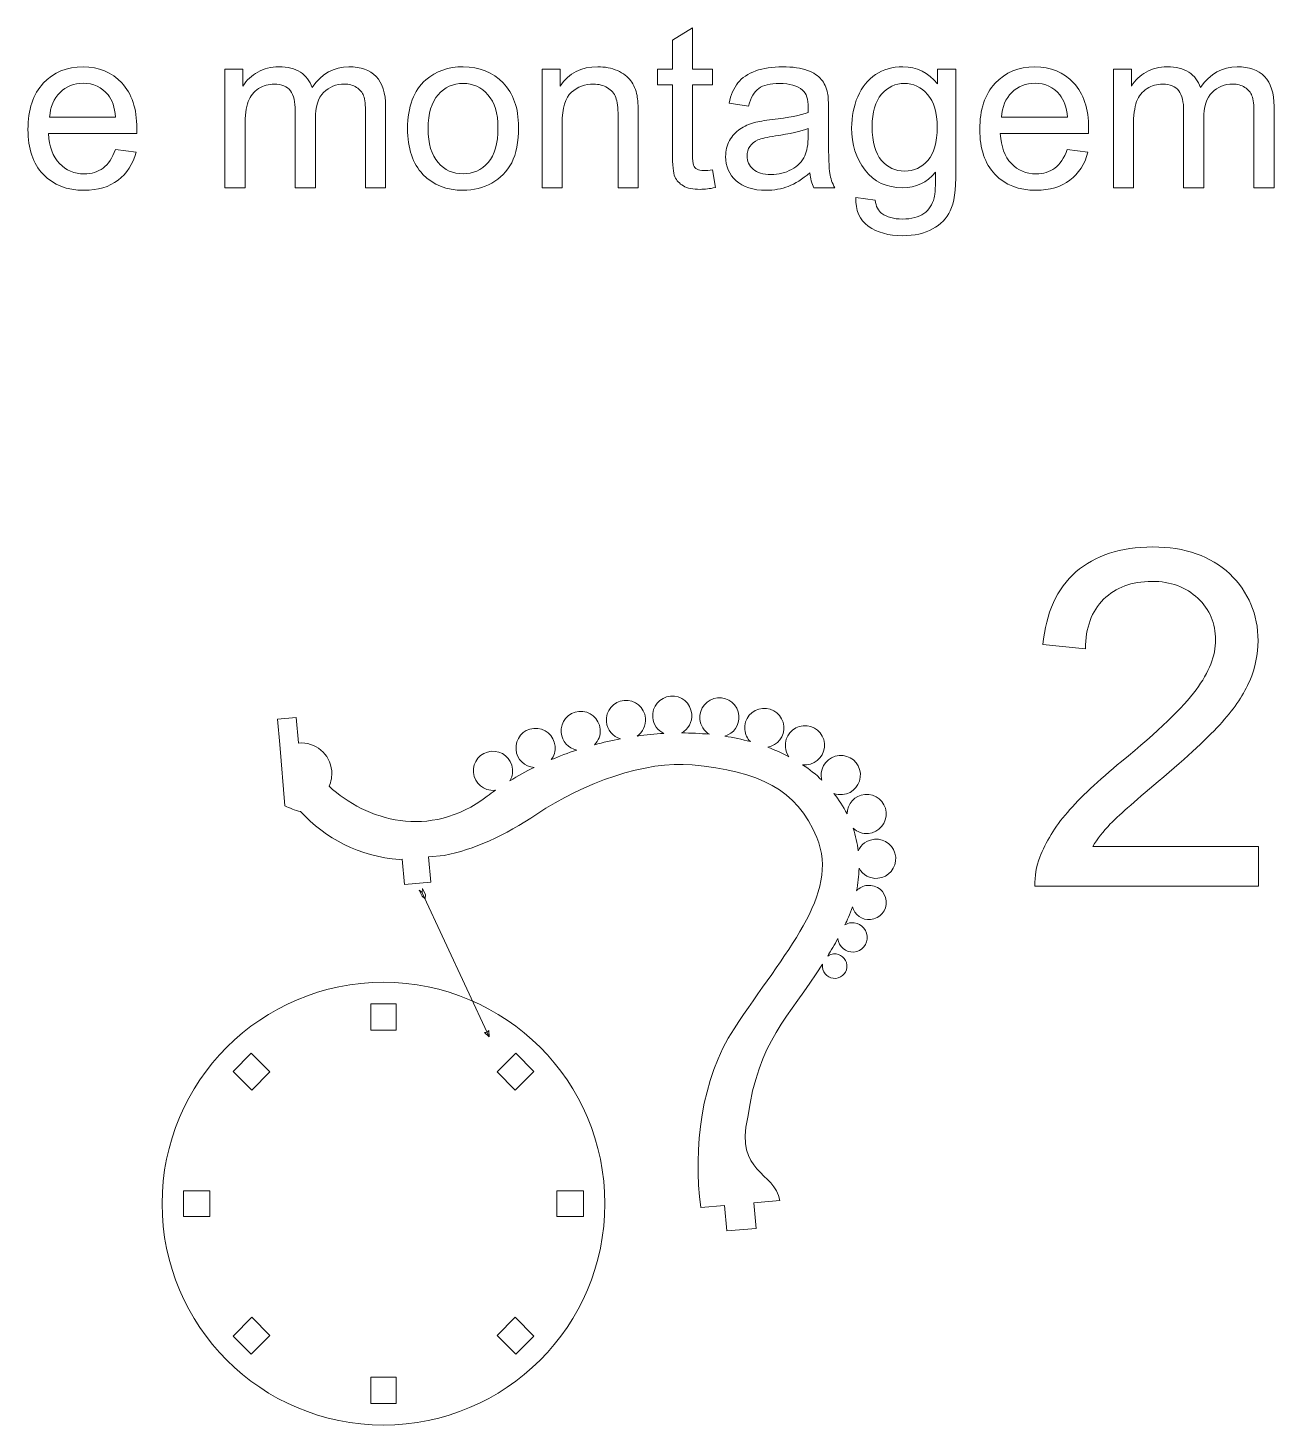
# Model space of a CAD drawing. Header units: centimetres. Extents: x -37.8 to 25.4, y -19.3 to 28.3.
# Drawn here: x 7.26 to 21.89, y 9.78 to 26.19 of the extents above; entities that cross this region are included whole.
import ezdxf

# ---------------------------------------------------------------- set-up
doc = ezdxf.new("R2010")
doc.units = ezdxf.units.CM
doc.header["$MEASUREMENT"] = 0
doc.layers.add('Camada 1', color=7, linetype='Continuous')

msp = doc.modelspace()

# ---------------------------------------------------------------- linework, layer by layer
at = {"layer": 'Camada 1', "color": 250, "lineweight": 9}
for points, knots in [([(15.29824, 24.524), (15.29824, 24.524), (15.33041, 24.31579), (15.33041, 24.31579), (15.33041, 24.31579), (15.26428, 24.30194), (15.20486, 24.29479), (15.15303, 24.29479), (15.15303, 24.29479), (15.06769, 24.29479), (15.00157, 24.3082), (14.95421, 24.33545), (14.95421, 24.33545), (14.9073, 24.36271), (14.87424, 24.398), (14.85502, 24.44224), (14.85502, 24.44224), (14.83581, 24.48647), (14.82643, 24.5794), (14.82643, 24.72103), (14.82643, 24.72103), (14.82643, 24.72103), (14.82643, 25.52257), (14.82643, 25.52257), (14.82643, 25.52257), (14.82643, 25.52257), (14.65218, 25.52257), (14.65218, 25.52257), (14.65218, 25.52257), (14.65218, 25.52257), (14.65218, 25.70486), (14.65218, 25.70486), (14.65218, 25.70486), (14.65218, 25.70486), (14.82643, 25.70486), (14.82643, 25.70486), (14.82643, 25.70486), (14.82643, 25.70486), (14.82643, 26.04889), (14.82643, 26.04889), (14.82643, 26.04889), (14.82643, 26.04889), (15.06233, 26.19052), (15.06233, 26.19052), (15.06233, 26.19052), (15.06233, 26.19052), (15.06233, 25.70486), (15.06233, 25.70486), (15.06233, 25.70486), (15.06233, 25.70486), (15.29824, 25.70486), (15.29824, 25.70486), (15.29824, 25.70486), (15.29824, 25.70486), (15.29824, 25.52257), (15.29824, 25.52257), (15.29824, 25.52257), (15.29824, 25.52257), (15.06233, 25.52257), (15.06233, 25.52257), (15.06233, 25.52257), (15.06233, 25.52257), (15.06233, 24.70763), (15.06233, 24.70763), (15.06233, 24.70763), (15.06233, 24.64016), (15.06635, 24.59682), (15.07484, 24.57761), (15.07484, 24.57761), (15.08289, 24.5584), (15.09629, 24.54321), (15.11505, 24.53159), (15.11505, 24.53159), (15.13382, 24.52042), (15.16063, 24.51461), (15.19548, 24.51461), (15.19548, 24.51461), (15.22139, 24.51461), (15.25579, 24.51774), (15.29824, 24.524)], [0, 0, 0, 0, 0.04761905, 0.04761905, 0.04761905, 0.04761905, 0.0952381, 0.0952381, 0.0952381, 0.0952381, 0.14285714, 0.14285714, 0.14285714, 0.14285714, 0.19047619, 0.19047619, 0.19047619, 0.19047619, 0.23809524, 0.23809524, 0.23809524, 0.23809524, 0.28571429, 0.28571429, 0.28571429, 0.28571429, 0.33333333, 0.33333333, 0.33333333, 0.33333333, 0.38095238, 0.38095238, 0.38095238, 0.38095238, 0.42857143, 0.42857143, 0.42857143, 0.42857143, 0.47619048, 0.47619048, 0.47619048, 0.47619048, 0.52380952, 0.52380952, 0.52380952, 0.52380952, 0.57142857, 0.57142857, 0.57142857, 0.57142857, 0.61904762, 0.61904762, 0.61904762, 0.61904762, 0.66666667, 0.66666667, 0.66666667, 0.66666667, 0.71428571, 0.71428571, 0.71428571, 0.71428571, 0.76190476, 0.76190476, 0.76190476, 0.76190476, 0.80952381, 0.80952381, 0.80952381, 0.80952381, 0.85714286, 0.85714286, 0.85714286, 0.85714286, 0.9047619, 0.9047619, 0.9047619, 0.9047619, 1, 1, 1, 1]), ([(8.28456, 24.76392), (8.28456, 24.76392), (8.5285, 24.73175), (8.5285, 24.73175), (8.5285, 24.73175), (8.49053, 24.59012), (8.41949, 24.47977), (8.31583, 24.40158), (8.31583, 24.40158), (8.21218, 24.32339), (8.07993, 24.28407), (7.91864, 24.28407), (7.91864, 24.28407), (7.7158, 24.28407), (7.55495, 24.34662), (7.43611, 24.47172), (7.43611, 24.47172), (7.31726, 24.59638), (7.25784, 24.77196), (7.25784, 24.99759), (7.25784, 24.99759), (7.25784, 25.23082), (7.31771, 25.41221), (7.43789, 25.54089), (7.43789, 25.54089), (7.55808, 25.67001), (7.71401, 25.73435), (7.90568, 25.73435), (7.90568, 25.73435), (8.0911, 25.73435), (8.24256, 25.67135), (8.36006, 25.54491), (8.36006, 25.54491), (8.47757, 25.41847), (8.53655, 25.24065), (8.53655, 25.01144), (8.53655, 25.01144), (8.53655, 24.99759), (8.5361, 24.97659), (8.5352, 24.94889), (8.5352, 24.94889), (8.5352, 24.94889), (7.4991, 24.94889), (7.4991, 24.94889), (7.4991, 24.94889), (7.50804, 24.79654), (7.55093, 24.67948), (7.62867, 24.59861), (7.62867, 24.59861), (7.70597, 24.51774), (7.80292, 24.47708), (7.91864, 24.47708), (7.91864, 24.47708), (8.00487, 24.47708), (8.07859, 24.49987), (8.13935, 24.54544), (8.13935, 24.54544), (8.20056, 24.59102), (8.24881, 24.66384), (8.28456, 24.76392)], [0, 0, 0, 0, 0.0625, 0.0625, 0.0625, 0.0625, 0.125, 0.125, 0.125, 0.125, 0.1875, 0.1875, 0.1875, 0.1875, 0.25, 0.25, 0.25, 0.25, 0.3125, 0.3125, 0.3125, 0.3125, 0.375, 0.375, 0.375, 0.375, 0.4375, 0.4375, 0.4375, 0.4375, 0.5, 0.5, 0.5, 0.5, 0.5625, 0.5625, 0.5625, 0.5625, 0.625, 0.625, 0.625, 0.625, 0.6875, 0.6875, 0.6875, 0.6875, 0.75, 0.75, 0.75, 0.75, 0.8125, 0.8125, 0.8125, 0.8125, 0.875, 0.875, 0.875, 0.875, 1, 1, 1, 1]), ([(9.57131, 24.31356), (9.57131, 24.31356), (9.57131, 25.70486), (9.57131, 25.70486), (9.57131, 25.70486), (9.57131, 25.70486), (9.78309, 25.70486), (9.78309, 25.70486), (9.78309, 25.70486), (9.78309, 25.70486), (9.78309, 25.50827), (9.78309, 25.50827), (9.78309, 25.50827), (9.82642, 25.57618), (9.88451, 25.63114), (9.95689, 25.67224), (9.95689, 25.67224), (10.02927, 25.71379), (10.11148, 25.73435), (10.20396, 25.73435), (10.20396, 25.73435), (10.30672, 25.73435), (10.39116, 25.7129), (10.45684, 25.67046), (10.45684, 25.67046), (10.52252, 25.62756), (10.56899, 25.56814), (10.59579, 25.49129), (10.59579, 25.49129), (10.7066, 25.65348), (10.85002, 25.73435), (11.02694, 25.73435), (11.02694, 25.73435), (11.16545, 25.73435), (11.27223, 25.69637), (11.3464, 25.61997), (11.3464, 25.61997), (11.42101, 25.54357), (11.45854, 25.42606), (11.45854, 25.26745), (11.45854, 25.26745), (11.45854, 25.26745), (11.45854, 24.31356), (11.45854, 24.31356), (11.45854, 24.31356), (11.45854, 24.31356), (11.22264, 24.31356), (11.22264, 24.31356), (11.22264, 24.31356), (11.22264, 24.31356), (11.22264, 25.18927), (11.22264, 25.18927), (11.22264, 25.18927), (11.22264, 25.28309), (11.2146, 25.351), (11.1994, 25.39255), (11.1994, 25.39255), (11.18421, 25.43411), (11.15651, 25.46717), (11.11586, 25.49263), (11.11586, 25.49263), (11.07564, 25.5181), (11.02828, 25.53061), (10.97422, 25.53061), (10.97422, 25.53061), (10.87593, 25.53061), (10.79461, 25.498), (10.72983, 25.43321), (10.72983, 25.43321), (10.66505, 25.36798), (10.63288, 25.26388), (10.63288, 25.12091), (10.63288, 25.12091), (10.63288, 25.12091), (10.63288, 24.31356), (10.63288, 24.31356), (10.63288, 24.31356), (10.63288, 24.31356), (10.39697, 24.31356), (10.39697, 24.31356), (10.39697, 24.31356), (10.39697, 24.31356), (10.39697, 25.21652), (10.39697, 25.21652), (10.39697, 25.21652), (10.39697, 25.32107), (10.37776, 25.3997), (10.33934, 25.45198), (10.33934, 25.45198), (10.30091, 25.50425), (10.23792, 25.53061), (10.15079, 25.53061), (10.15079, 25.53061), (10.08467, 25.53061), (10.02346, 25.51319), (9.96716, 25.47834), (9.96716, 25.47834), (9.91087, 25.44349), (9.87021, 25.39255), (9.84474, 25.32509), (9.84474, 25.32509), (9.81972, 25.25807), (9.80721, 25.16112), (9.80721, 25.03468), (9.80721, 25.03468), (9.80721, 25.03468), (9.80721, 24.31356), (9.80721, 24.31356), (9.80721, 24.31356), (9.80721, 24.31356), (9.57131, 24.31356), (9.57131, 24.31356)], [0, 0, 0, 0, 0.03448276, 0.03448276, 0.03448276, 0.03448276, 0.06896552, 0.06896552, 0.06896552, 0.06896552, 0.10344828, 0.10344828, 0.10344828, 0.10344828, 0.13793103, 0.13793103, 0.13793103, 0.13793103, 0.17241379, 0.17241379, 0.17241379, 0.17241379, 0.20689655, 0.20689655, 0.20689655, 0.20689655, 0.24137931, 0.24137931, 0.24137931, 0.24137931, 0.27586207, 0.27586207, 0.27586207, 0.27586207, 0.31034483, 0.31034483, 0.31034483, 0.31034483, 0.34482759, 0.34482759, 0.34482759, 0.34482759, 0.37931034, 0.37931034, 0.37931034, 0.37931034, 0.4137931, 0.4137931, 0.4137931, 0.4137931, 0.44827586, 0.44827586, 0.44827586, 0.44827586, 0.48275862, 0.48275862, 0.48275862, 0.48275862, 0.51724138, 0.51724138, 0.51724138, 0.51724138, 0.55172414, 0.55172414, 0.55172414, 0.55172414, 0.5862069, 0.5862069, 0.5862069, 0.5862069, 0.62068966, 0.62068966, 0.62068966, 0.62068966, 0.65517241, 0.65517241, 0.65517241, 0.65517241, 0.68965517, 0.68965517, 0.68965517, 0.68965517, 0.72413793, 0.72413793, 0.72413793, 0.72413793, 0.75862069, 0.75862069, 0.75862069, 0.75862069, 0.79310345, 0.79310345, 0.79310345, 0.79310345, 0.82758621, 0.82758621, 0.82758621, 0.82758621, 0.86206897, 0.86206897, 0.86206897, 0.86206897, 0.89655172, 0.89655172, 0.89655172, 0.89655172, 0.93103448, 0.93103448, 0.93103448, 0.93103448, 1, 1, 1, 1]), ([(11.71589, 25.00921), (11.71589, 25.26611), (11.78738, 25.45644), (11.9308, 25.5802), (11.9308, 25.5802), (12.05009, 25.68297), (12.19619, 25.73435), (12.36821, 25.73435), (12.36821, 25.73435), (12.55898, 25.73435), (12.71536, 25.6718), (12.83689, 25.5467), (12.83689, 25.5467), (12.95797, 25.42204), (13.01873, 25.24913), (13.01873, 25.02887), (13.01873, 25.02887), (13.01873, 24.85015), (12.99192, 24.70986), (12.93831, 24.60755), (12.93831, 24.60755), (12.88469, 24.50523), (12.8065, 24.4257), (12.70374, 24.36896), (12.70374, 24.36896), (12.60143, 24.31222), (12.48928, 24.28407), (12.36821, 24.28407), (12.36821, 24.28407), (12.17341, 24.28407), (12.01614, 24.34618), (11.89595, 24.47083), (11.89595, 24.47083), (11.77576, 24.59548), (11.71589, 24.77509), (11.71589, 25.00921)], [0, 0, 0, 0, 0.1, 0.1, 0.1, 0.1, 0.2, 0.2, 0.2, 0.2, 0.3, 0.3, 0.3, 0.3, 0.4, 0.4, 0.4, 0.4, 0.5, 0.5, 0.5, 0.5, 0.6, 0.6, 0.6, 0.6, 0.7, 0.7, 0.7, 0.7, 0.8, 0.8, 0.8, 0.8, 1, 1, 1, 1]), ([(13.29529, 24.31356), (13.29529, 24.31356), (13.29529, 25.70486), (13.29529, 25.70486), (13.29529, 25.70486), (13.29529, 25.70486), (13.50707, 25.70486), (13.50707, 25.70486), (13.50707, 25.70486), (13.50707, 25.70486), (13.50707, 25.50738), (13.50707, 25.50738), (13.50707, 25.50738), (13.60893, 25.65884), (13.75637, 25.73435), (13.94894, 25.73435), (13.94894, 25.73435), (14.03294, 25.73435), (14.10978, 25.71916), (14.17993, 25.68922), (14.17993, 25.68922), (14.25007, 25.65929), (14.3028, 25.61952), (14.33765, 25.57082), (14.33765, 25.57082), (14.37249, 25.52212), (14.39707, 25.46404), (14.41092, 25.39702), (14.41092, 25.39702), (14.41941, 25.35324), (14.42388, 25.27684), (14.42388, 25.16782), (14.42388, 25.16782), (14.42388, 25.16782), (14.42388, 24.31356), (14.42388, 24.31356), (14.42388, 24.31356), (14.42388, 24.31356), (14.18797, 24.31356), (14.18797, 24.31356), (14.18797, 24.31356), (14.18797, 24.31356), (14.18797, 25.15888), (14.18797, 25.15888), (14.18797, 25.15888), (14.18797, 25.25494), (14.17904, 25.32688), (14.16072, 25.37424), (14.16072, 25.37424), (14.1424, 25.4216), (14.10978, 25.45957), (14.06332, 25.48817), (14.06332, 25.48817), (14.01685, 25.51631), (13.9619, 25.53061), (13.89935, 25.53061), (13.89935, 25.53061), (13.79927, 25.53061), (13.71304, 25.49889), (13.64021, 25.435), (13.64021, 25.435), (13.56738, 25.37155), (13.53119, 25.25048), (13.53119, 25.07265), (13.53119, 25.07265), (13.53119, 25.07265), (13.53119, 24.31356), (13.53119, 24.31356), (13.53119, 24.31356), (13.53119, 24.31356), (13.29529, 24.31356), (13.29529, 24.31356)], [0, 0, 0, 0, 0.05263158, 0.05263158, 0.05263158, 0.05263158, 0.10526316, 0.10526316, 0.10526316, 0.10526316, 0.15789474, 0.15789474, 0.15789474, 0.15789474, 0.21052632, 0.21052632, 0.21052632, 0.21052632, 0.26315789, 0.26315789, 0.26315789, 0.26315789, 0.31578947, 0.31578947, 0.31578947, 0.31578947, 0.36842105, 0.36842105, 0.36842105, 0.36842105, 0.42105263, 0.42105263, 0.42105263, 0.42105263, 0.47368421, 0.47368421, 0.47368421, 0.47368421, 0.52631579, 0.52631579, 0.52631579, 0.52631579, 0.57894737, 0.57894737, 0.57894737, 0.57894737, 0.63157895, 0.63157895, 0.63157895, 0.63157895, 0.68421053, 0.68421053, 0.68421053, 0.68421053, 0.73684211, 0.73684211, 0.73684211, 0.73684211, 0.78947368, 0.78947368, 0.78947368, 0.78947368, 0.84210526, 0.84210526, 0.84210526, 0.84210526, 0.89473684, 0.89473684, 0.89473684, 0.89473684, 1, 1, 1, 1]), ([(16.43979, 24.48781), (16.35222, 24.41319), (16.26777, 24.36092), (16.1869, 24.33009), (16.1869, 24.33009), (16.10603, 24.29926), (16.01936, 24.28407), (15.92643, 24.28407), (15.92643, 24.28407), (15.77362, 24.28407), (15.65612, 24.32116), (15.57391, 24.39577), (15.57391, 24.39577), (15.4917, 24.46994), (15.4506, 24.5651), (15.4506, 24.68082), (15.4506, 24.68082), (15.4506, 24.74873), (15.46623, 24.81084), (15.49706, 24.86713), (15.49706, 24.86713), (15.52834, 24.92343), (15.569, 24.9681), (15.61904, 25.00206), (15.61904, 25.00206), (15.66952, 25.03602), (15.72582, 25.06193), (15.78882, 25.07936), (15.78882, 25.07936), (15.83528, 25.09142), (15.90543, 25.10303), (15.99881, 25.11465), (15.99881, 25.11465), (16.18914, 25.13699), (16.32988, 25.16424), (16.41968, 25.19552), (16.41968, 25.19552), (16.42057, 25.22769), (16.42102, 25.24824), (16.42102, 25.25673), (16.42102, 25.25673), (16.42102, 25.35234), (16.39868, 25.41981), (16.354, 25.45913), (16.354, 25.45913), (16.29369, 25.51229), (16.20388, 25.53865), (16.08504, 25.53865), (16.08504, 25.53865), (15.97379, 25.53865), (15.89158, 25.51899), (15.83886, 25.48012), (15.83886, 25.48012), (15.78569, 25.44125), (15.74682, 25.37245), (15.72135, 25.27326), (15.72135, 25.27326), (15.72135, 25.27326), (15.49081, 25.30543), (15.49081, 25.30543), (15.49081, 25.30543), (15.51181, 25.40417), (15.54621, 25.48415), (15.59446, 25.54491), (15.59446, 25.54491), (15.64272, 25.60567), (15.71241, 25.65214), (15.80356, 25.6852), (15.80356, 25.6852), (15.89426, 25.71782), (16.00015, 25.73435), (16.11989, 25.73435), (16.11989, 25.73435), (16.23873, 25.73435), (16.33568, 25.7205), (16.4103, 25.69235), (16.4103, 25.69235), (16.48446, 25.6642), (16.53942, 25.62935), (16.57427, 25.58691), (16.57427, 25.58691), (16.60912, 25.54446), (16.63369, 25.49085), (16.64799, 25.42606), (16.64799, 25.42606), (16.65558, 25.38585), (16.65961, 25.31347), (16.65961, 25.20937), (16.65961, 25.20937), (16.65961, 25.20937), (16.65961, 24.89662), (16.65961, 24.89662), (16.65961, 24.89662), (16.65961, 24.67814), (16.66452, 24.54008), (16.67435, 24.48155), (16.67435, 24.48155), (16.68373, 24.42302), (16.70339, 24.36717), (16.73199, 24.31356), (16.73199, 24.31356), (16.73199, 24.31356), (16.48536, 24.31356), (16.48536, 24.31356), (16.48536, 24.31356), (16.46168, 24.36315), (16.44649, 24.42124), (16.43979, 24.48781)], [0, 0, 0, 0, 0.03571429, 0.03571429, 0.03571429, 0.03571429, 0.07142857, 0.07142857, 0.07142857, 0.07142857, 0.10714286, 0.10714286, 0.10714286, 0.10714286, 0.14285714, 0.14285714, 0.14285714, 0.14285714, 0.17857143, 0.17857143, 0.17857143, 0.17857143, 0.21428571, 0.21428571, 0.21428571, 0.21428571, 0.25, 0.25, 0.25, 0.25, 0.28571429, 0.28571429, 0.28571429, 0.28571429, 0.32142857, 0.32142857, 0.32142857, 0.32142857, 0.35714286, 0.35714286, 0.35714286, 0.35714286, 0.39285714, 0.39285714, 0.39285714, 0.39285714, 0.42857143, 0.42857143, 0.42857143, 0.42857143, 0.46428571, 0.46428571, 0.46428571, 0.46428571, 0.5, 0.5, 0.5, 0.5, 0.53571429, 0.53571429, 0.53571429, 0.53571429, 0.57142857, 0.57142857, 0.57142857, 0.57142857, 0.60714286, 0.60714286, 0.60714286, 0.60714286, 0.64285714, 0.64285714, 0.64285714, 0.64285714, 0.67857143, 0.67857143, 0.67857143, 0.67857143, 0.71428571, 0.71428571, 0.71428571, 0.71428571, 0.75, 0.75, 0.75, 0.75, 0.78571429, 0.78571429, 0.78571429, 0.78571429, 0.82142857, 0.82142857, 0.82142857, 0.82142857, 0.85714286, 0.85714286, 0.85714286, 0.85714286, 0.89285714, 0.89285714, 0.89285714, 0.89285714, 0.92857143, 0.92857143, 0.92857143, 0.92857143, 1, 1, 1, 1]), ([(16.97861, 24.19829), (16.97861, 24.19829), (17.20647, 24.16612), (17.20647, 24.16612), (17.20647, 24.16612), (17.21585, 24.09553), (17.24266, 24.04415), (17.28645, 24.01153), (17.28645, 24.01153), (17.34498, 23.96819), (17.42495, 23.9463), (17.52637, 23.9463), (17.52637, 23.9463), (17.63539, 23.9463), (17.71983, 23.96819), (17.77925, 24.01153), (17.77925, 24.01153), (17.83868, 24.05487), (17.87889, 24.11608), (17.89989, 24.19427), (17.89989, 24.19427), (17.91195, 24.24207), (17.91776, 24.3426), (17.91687, 24.49585), (17.91687, 24.49585), (17.81366, 24.37432), (17.68543, 24.31356), (17.53173, 24.31356), (17.53173, 24.31356), (17.34051, 24.31356), (17.19217, 24.38237), (17.08763, 24.52042), (17.08763, 24.52042), (16.98263, 24.65803), (16.93036, 24.82335), (16.93036, 25.01591), (16.93036, 25.01591), (16.93036, 25.14861), (16.95448, 25.27103), (17.00229, 25.38317), (17.00229, 25.38317), (17.0501, 25.49532), (17.11979, 25.58155), (17.21094, 25.64276), (17.21094, 25.64276), (17.30208, 25.70397), (17.40931, 25.73435), (17.53263, 25.73435), (17.53263, 25.73435), (17.6966, 25.73435), (17.83198, 25.66733), (17.93831, 25.53329), (17.93831, 25.53329), (17.93831, 25.53329), (17.93831, 25.70486), (17.93831, 25.70486), (17.93831, 25.70486), (17.93831, 25.70486), (18.15545, 25.70486), (18.15545, 25.70486), (18.15545, 25.70486), (18.15545, 25.70486), (18.15545, 24.50345), (18.15545, 24.50345), (18.15545, 24.50345), (18.15545, 24.28675), (18.13356, 24.1335), (18.08933, 24.04325), (18.08933, 24.04325), (18.04554, 23.953), (17.97539, 23.88152), (17.88023, 23.82924), (17.88023, 23.82924), (17.78462, 23.77697), (17.66711, 23.75061), (17.52771, 23.75061), (17.52771, 23.75061), (17.36195, 23.75061), (17.22836, 23.78769), (17.1265, 23.86229), (17.1265, 23.86229), (17.02418, 23.93647), (16.97504, 24.04861), (16.97861, 24.19829)], [0, 0, 0, 0, 0.04545455, 0.04545455, 0.04545455, 0.04545455, 0.09090909, 0.09090909, 0.09090909, 0.09090909, 0.13636364, 0.13636364, 0.13636364, 0.13636364, 0.18181818, 0.18181818, 0.18181818, 0.18181818, 0.22727273, 0.22727273, 0.22727273, 0.22727273, 0.27272727, 0.27272727, 0.27272727, 0.27272727, 0.31818182, 0.31818182, 0.31818182, 0.31818182, 0.36363636, 0.36363636, 0.36363636, 0.36363636, 0.40909091, 0.40909091, 0.40909091, 0.40909091, 0.45454545, 0.45454545, 0.45454545, 0.45454545, 0.5, 0.5, 0.5, 0.5, 0.54545455, 0.54545455, 0.54545455, 0.54545455, 0.59090909, 0.59090909, 0.59090909, 0.59090909, 0.63636364, 0.63636364, 0.63636364, 0.63636364, 0.68181818, 0.68181818, 0.68181818, 0.68181818, 0.72727273, 0.72727273, 0.72727273, 0.72727273, 0.77272727, 0.77272727, 0.77272727, 0.77272727, 0.81818182, 0.81818182, 0.81818182, 0.81818182, 0.86363636, 0.86363636, 0.86363636, 0.86363636, 0.90909091, 0.90909091, 0.90909091, 0.90909091, 1, 1, 1, 1]), ([(19.46186, 24.76392), (19.46186, 24.76392), (19.7058, 24.73175), (19.7058, 24.73175), (19.7058, 24.73175), (19.66783, 24.59012), (19.59679, 24.47977), (19.49313, 24.40158), (19.49313, 24.40158), (19.38948, 24.32339), (19.25723, 24.28407), (19.09594, 24.28407), (19.09594, 24.28407), (18.8931, 24.28407), (18.73225, 24.34662), (18.61341, 24.47172), (18.61341, 24.47172), (18.49456, 24.59638), (18.43514, 24.77196), (18.43514, 24.99759), (18.43514, 24.99759), (18.43514, 25.23082), (18.49501, 25.41221), (18.61519, 25.54089), (18.61519, 25.54089), (18.73538, 25.67001), (18.89131, 25.73435), (19.08298, 25.73435), (19.08298, 25.73435), (19.2684, 25.73435), (19.41986, 25.67135), (19.53736, 25.54491), (19.53736, 25.54491), (19.65487, 25.41847), (19.71385, 25.24065), (19.71385, 25.01144), (19.71385, 25.01144), (19.71385, 24.99759), (19.7134, 24.97659), (19.7125, 24.94889), (19.7125, 24.94889), (19.7125, 24.94889), (18.6764, 24.94889), (18.6764, 24.94889), (18.6764, 24.94889), (18.68534, 24.79654), (18.72823, 24.67948), (18.80597, 24.59861), (18.80597, 24.59861), (18.88327, 24.51774), (18.98022, 24.47708), (19.09594, 24.47708), (19.09594, 24.47708), (19.18217, 24.47708), (19.25589, 24.49987), (19.31665, 24.54544), (19.31665, 24.54544), (19.37786, 24.59102), (19.42611, 24.66384), (19.46186, 24.76392)], [0, 0, 0, 0, 0.0625, 0.0625, 0.0625, 0.0625, 0.125, 0.125, 0.125, 0.125, 0.1875, 0.1875, 0.1875, 0.1875, 0.25, 0.25, 0.25, 0.25, 0.3125, 0.3125, 0.3125, 0.3125, 0.375, 0.375, 0.375, 0.375, 0.4375, 0.4375, 0.4375, 0.4375, 0.5, 0.5, 0.5, 0.5, 0.5625, 0.5625, 0.5625, 0.5625, 0.625, 0.625, 0.625, 0.625, 0.6875, 0.6875, 0.6875, 0.6875, 0.75, 0.75, 0.75, 0.75, 0.8125, 0.8125, 0.8125, 0.8125, 0.875, 0.875, 0.875, 0.875, 1, 1, 1, 1]), ([(20.00381, 24.31356), (20.00381, 24.31356), (20.00381, 25.70486), (20.00381, 25.70486), (20.00381, 25.70486), (20.00381, 25.70486), (20.21559, 25.70486), (20.21559, 25.70486), (20.21559, 25.70486), (20.21559, 25.70486), (20.21559, 25.50827), (20.21559, 25.50827), (20.21559, 25.50827), (20.25892, 25.57618), (20.31701, 25.63114), (20.38939, 25.67224), (20.38939, 25.67224), (20.46177, 25.71379), (20.54398, 25.73435), (20.63646, 25.73435), (20.63646, 25.73435), (20.73922, 25.73435), (20.82366, 25.7129), (20.88934, 25.67046), (20.88934, 25.67046), (20.95502, 25.62756), (21.00149, 25.56814), (21.02829, 25.49129), (21.02829, 25.49129), (21.1391, 25.65348), (21.28252, 25.73435), (21.45944, 25.73435), (21.45944, 25.73435), (21.59795, 25.73435), (21.70473, 25.69637), (21.7789, 25.61997), (21.7789, 25.61997), (21.85351, 25.54357), (21.89104, 25.42606), (21.89104, 25.26745), (21.89104, 25.26745), (21.89104, 25.26745), (21.89104, 24.31356), (21.89104, 24.31356), (21.89104, 24.31356), (21.89104, 24.31356), (21.65514, 24.31356), (21.65514, 24.31356), (21.65514, 24.31356), (21.65514, 24.31356), (21.65514, 25.18927), (21.65514, 25.18927), (21.65514, 25.18927), (21.65514, 25.28309), (21.6471, 25.351), (21.6319, 25.39255), (21.6319, 25.39255), (21.61671, 25.43411), (21.58901, 25.46717), (21.54836, 25.49263), (21.54836, 25.49263), (21.50814, 25.5181), (21.46078, 25.53061), (21.40672, 25.53061), (21.40672, 25.53061), (21.30843, 25.53061), (21.22711, 25.498), (21.16233, 25.43321), (21.16233, 25.43321), (21.09755, 25.36798), (21.06538, 25.26388), (21.06538, 25.12091), (21.06538, 25.12091), (21.06538, 25.12091), (21.06538, 24.31356), (21.06538, 24.31356), (21.06538, 24.31356), (21.06538, 24.31356), (20.82947, 24.31356), (20.82947, 24.31356), (20.82947, 24.31356), (20.82947, 24.31356), (20.82947, 25.21652), (20.82947, 25.21652), (20.82947, 25.21652), (20.82947, 25.32107), (20.81026, 25.3997), (20.77184, 25.45198), (20.77184, 25.45198), (20.73341, 25.50425), (20.67042, 25.53061), (20.58329, 25.53061), (20.58329, 25.53061), (20.51717, 25.53061), (20.45596, 25.51319), (20.39966, 25.47834), (20.39966, 25.47834), (20.34337, 25.44349), (20.30271, 25.39255), (20.27724, 25.32509), (20.27724, 25.32509), (20.25222, 25.25807), (20.23971, 25.16112), (20.23971, 25.03468), (20.23971, 25.03468), (20.23971, 25.03468), (20.23971, 24.31356), (20.23971, 24.31356), (20.23971, 24.31356), (20.23971, 24.31356), (20.00381, 24.31356), (20.00381, 24.31356)], [0, 0, 0, 0, 0.03448276, 0.03448276, 0.03448276, 0.03448276, 0.06896552, 0.06896552, 0.06896552, 0.06896552, 0.10344828, 0.10344828, 0.10344828, 0.10344828, 0.13793103, 0.13793103, 0.13793103, 0.13793103, 0.17241379, 0.17241379, 0.17241379, 0.17241379, 0.20689655, 0.20689655, 0.20689655, 0.20689655, 0.24137931, 0.24137931, 0.24137931, 0.24137931, 0.27586207, 0.27586207, 0.27586207, 0.27586207, 0.31034483, 0.31034483, 0.31034483, 0.31034483, 0.34482759, 0.34482759, 0.34482759, 0.34482759, 0.37931034, 0.37931034, 0.37931034, 0.37931034, 0.4137931, 0.4137931, 0.4137931, 0.4137931, 0.44827586, 0.44827586, 0.44827586, 0.44827586, 0.48275862, 0.48275862, 0.48275862, 0.48275862, 0.51724138, 0.51724138, 0.51724138, 0.51724138, 0.55172414, 0.55172414, 0.55172414, 0.55172414, 0.5862069, 0.5862069, 0.5862069, 0.5862069, 0.62068966, 0.62068966, 0.62068966, 0.62068966, 0.65517241, 0.65517241, 0.65517241, 0.65517241, 0.68965517, 0.68965517, 0.68965517, 0.68965517, 0.72413793, 0.72413793, 0.72413793, 0.72413793, 0.75862069, 0.75862069, 0.75862069, 0.75862069, 0.79310345, 0.79310345, 0.79310345, 0.79310345, 0.82758621, 0.82758621, 0.82758621, 0.82758621, 0.86206897, 0.86206897, 0.86206897, 0.86206897, 0.89655172, 0.89655172, 0.89655172, 0.89655172, 0.93103448, 0.93103448, 0.93103448, 0.93103448, 1, 1, 1, 1]), ([(7.51251, 25.14191), (7.51251, 25.14191), (8.28724, 25.14191), (8.28724, 25.14191), (8.28724, 25.14191), (8.27696, 25.25896), (8.24703, 25.34653), (8.19833, 25.40506), (8.19833, 25.40506), (8.12371, 25.49576), (8.02631, 25.54133), (7.90702, 25.54133), (7.90702, 25.54133), (7.7989, 25.54133), (7.7082, 25.50514), (7.63448, 25.43276), (7.63448, 25.43276), (7.56121, 25.36039), (7.52055, 25.26343), (7.51251, 25.14191)], [0, 0, 0, 0, 0.16666667, 0.16666667, 0.16666667, 0.16666667, 0.33333333, 0.33333333, 0.33333333, 0.33333333, 0.5, 0.5, 0.5, 0.5, 0.66666667, 0.66666667, 0.66666667, 0.66666667, 1, 1, 1, 1]), ([(11.95716, 25.00876), (11.95716, 24.83094), (11.99603, 24.6978), (12.07377, 24.60978), (12.07377, 24.60978), (12.15196, 24.52132), (12.24981, 24.47708), (12.36821, 24.47708), (12.36821, 24.47708), (12.48526, 24.47708), (12.58266, 24.52132), (12.66085, 24.61023), (12.66085, 24.61023), (12.73859, 24.69914), (12.77746, 24.83452), (12.77746, 25.01636), (12.77746, 25.01636), (12.77746, 25.18792), (12.73815, 25.31794), (12.65996, 25.40596), (12.65996, 25.40596), (12.58177, 25.49442), (12.48437, 25.53865), (12.36821, 25.53865), (12.36821, 25.53865), (12.24981, 25.53865), (12.15196, 25.49487), (12.07377, 25.40685), (12.07377, 25.40685), (11.99603, 25.31883), (11.95716, 25.18614), (11.95716, 25.00876)], [0, 0, 0, 0, 0.11111111, 0.11111111, 0.11111111, 0.11111111, 0.22222222, 0.22222222, 0.22222222, 0.22222222, 0.33333333, 0.33333333, 0.33333333, 0.33333333, 0.44444444, 0.44444444, 0.44444444, 0.44444444, 0.55555556, 0.55555556, 0.55555556, 0.55555556, 0.66666667, 0.66666667, 0.66666667, 0.66666667, 0.77777778, 0.77777778, 0.77777778, 0.77777778, 1, 1, 1, 1]), ([(17.17162, 25.03289), (17.17162, 24.85105), (17.20781, 24.71835), (17.28019, 24.6348), (17.28019, 24.6348), (17.35302, 24.55125), (17.44372, 24.50925), (17.55273, 24.50925), (17.55273, 24.50925), (17.6613, 24.50925), (17.752, 24.5508), (17.82572, 24.63391), (17.82572, 24.63391), (17.89899, 24.71701), (17.93563, 24.84747), (17.93563, 25.02529), (17.93563, 25.02529), (17.93563, 25.19507), (17.89765, 25.3233), (17.82215, 25.40953), (17.82215, 25.40953), (17.74664, 25.49576), (17.65549, 25.53865), (17.54916, 25.53865), (17.54916, 25.53865), (17.44416, 25.53865), (17.35525, 25.49621), (17.28153, 25.41132), (17.28153, 25.41132), (17.20826, 25.32643), (17.17162, 25.20043), (17.17162, 25.03289)], [0, 0, 0, 0, 0.11111111, 0.11111111, 0.11111111, 0.11111111, 0.22222222, 0.22222222, 0.22222222, 0.22222222, 0.33333333, 0.33333333, 0.33333333, 0.33333333, 0.44444444, 0.44444444, 0.44444444, 0.44444444, 0.55555556, 0.55555556, 0.55555556, 0.55555556, 0.66666667, 0.66666667, 0.66666667, 0.66666667, 0.77777778, 0.77777778, 0.77777778, 0.77777778, 1, 1, 1, 1]), ([(18.68981, 25.14191), (18.68981, 25.14191), (19.46454, 25.14191), (19.46454, 25.14191), (19.46454, 25.14191), (19.45426, 25.25896), (19.42433, 25.34653), (19.37563, 25.40506), (19.37563, 25.40506), (19.30101, 25.49576), (19.20361, 25.54133), (19.08432, 25.54133), (19.08432, 25.54133), (18.9762, 25.54133), (18.8855, 25.50514), (18.81178, 25.43276), (18.81178, 25.43276), (18.73851, 25.36039), (18.69785, 25.26343), (18.68981, 25.14191)], [0, 0, 0, 0, 0.16666667, 0.16666667, 0.16666667, 0.16666667, 0.33333333, 0.33333333, 0.33333333, 0.33333333, 0.5, 0.5, 0.5, 0.5, 0.66666667, 0.66666667, 0.66666667, 0.66666667, 1, 1, 1, 1]), ([(16.42102, 25.01055), (16.33524, 24.9757), (16.20656, 24.94621), (16.035, 24.92209), (16.035, 24.92209), (15.9376, 24.90824), (15.86879, 24.8926), (15.82858, 24.87517), (15.82858, 24.87517), (15.78837, 24.85775), (15.75754, 24.83228), (15.73565, 24.79922), (15.73565, 24.79922), (15.71375, 24.76571), (15.70258, 24.72863), (15.70258, 24.68752), (15.70258, 24.68752), (15.70258, 24.62542), (15.72626, 24.57314), (15.77407, 24.53159), (15.77407, 24.53159), (15.82188, 24.49004), (15.89158, 24.46904), (15.98317, 24.46904), (15.98317, 24.46904), (16.07387, 24.46904), (16.15473, 24.4887), (16.22577, 24.52847), (16.22577, 24.52847), (16.29637, 24.56778), (16.34864, 24.62184), (16.3817, 24.6902), (16.3817, 24.6902), (16.40717, 24.74337), (16.41968, 24.82156), (16.41968, 24.92477), (16.41968, 24.92477), (16.41968, 24.92477), (16.42102, 25.01055), (16.42102, 25.01055)], [0, 0, 0, 0, 0.09090909, 0.09090909, 0.09090909, 0.09090909, 0.18181818, 0.18181818, 0.18181818, 0.18181818, 0.27272727, 0.27272727, 0.27272727, 0.27272727, 0.36363636, 0.36363636, 0.36363636, 0.36363636, 0.45454545, 0.45454545, 0.45454545, 0.45454545, 0.54545455, 0.54545455, 0.54545455, 0.54545455, 0.63636364, 0.63636364, 0.63636364, 0.63636364, 0.72727273, 0.72727273, 0.72727273, 0.72727273, 0.81818182, 0.81818182, 0.81818182, 0.81818182, 1, 1, 1, 1]), ([(21.70875, 16.57755), (21.70875, 16.57755), (21.70875, 16.11227), (21.70875, 16.11227), (21.70875, 16.11227), (21.70875, 16.11227), (19.08324, 16.11227), (19.08324, 16.11227), (19.08324, 16.11227), (19.07955, 16.2295), (19.09894, 16.34214), (19.14048, 16.45108), (19.14048, 16.45108), (19.20787, 16.62924), (19.31588, 16.80557), (19.46451, 16.97821), (19.46451, 16.97821), (19.61314, 17.15084), (19.82548, 17.35025), (20.1015, 17.57642), (20.1015, 17.57642), (20.53078, 17.93), (20.8225, 18.20972), (20.97483, 18.41651), (20.97483, 18.41651), (21.12808, 18.62331), (21.2047, 18.81902), (21.2047, 19.00365), (21.2047, 19.00365), (21.2047, 19.1966), (21.13546, 19.35908), (20.99698, 19.492), (20.99698, 19.492), (20.85851, 19.62402), (20.67757, 19.6905), (20.45508, 19.6905), (20.45508, 19.6905), (20.21967, 19.6905), (20.03134, 19.62034), (19.8901, 19.48001), (19.8901, 19.48001), (19.74885, 19.34061), (19.67777, 19.14675), (19.67592, 18.89841), (19.67592, 18.89841), (19.67592, 18.89841), (19.17741, 18.94825), (19.17741, 18.94825), (19.17741, 18.94825), (19.21156, 19.32123), (19.34081, 19.60556), (19.56422, 19.80128), (19.56422, 19.80128), (19.78855, 19.99699), (20.08858, 20.09485), (20.46616, 20.09485), (20.46616, 20.09485), (20.84651, 20.09485), (21.14838, 19.9896), (21.36995, 19.7782), (21.36995, 19.7782), (21.59243, 19.56679), (21.70321, 19.30461), (21.70321, 18.99258), (21.70321, 18.99258), (21.70321, 18.83378), (21.6709, 18.67777), (21.60536, 18.52453), (21.60536, 18.52453), (21.54073, 18.37036), (21.43272, 18.2088), (21.28225, 18.03894), (21.28225, 18.03894), (21.13084, 17.87), (20.88066, 17.63643), (20.5317, 17.34102), (20.5317, 17.34102), (20.23906, 17.09545), (20.05073, 16.92928), (19.96764, 16.84157), (19.96764, 16.84157), (19.88456, 16.75388), (19.81624, 16.66618), (19.76178, 16.57755), (19.76178, 16.57755), (19.76178, 16.57755), (21.70875, 16.57755), (21.70875, 16.57755)], [0, 0, 0, 0, 0.04347826, 0.04347826, 0.04347826, 0.04347826, 0.08695652, 0.08695652, 0.08695652, 0.08695652, 0.13043478, 0.13043478, 0.13043478, 0.13043478, 0.17391304, 0.17391304, 0.17391304, 0.17391304, 0.2173913, 0.2173913, 0.2173913, 0.2173913, 0.26086957, 0.26086957, 0.26086957, 0.26086957, 0.30434783, 0.30434783, 0.30434783, 0.30434783, 0.34782609, 0.34782609, 0.34782609, 0.34782609, 0.39130435, 0.39130435, 0.39130435, 0.39130435, 0.43478261, 0.43478261, 0.43478261, 0.43478261, 0.47826087, 0.47826087, 0.47826087, 0.47826087, 0.52173913, 0.52173913, 0.52173913, 0.52173913, 0.56521739, 0.56521739, 0.56521739, 0.56521739, 0.60869565, 0.60869565, 0.60869565, 0.60869565, 0.65217391, 0.65217391, 0.65217391, 0.65217391, 0.69565217, 0.69565217, 0.69565217, 0.69565217, 0.73913043, 0.73913043, 0.73913043, 0.73913043, 0.7826087, 0.7826087, 0.7826087, 0.7826087, 0.82608696, 0.82608696, 0.82608696, 0.82608696, 0.86956522, 0.86956522, 0.86956522, 0.86956522, 0.91304348, 0.91304348, 0.91304348, 0.91304348, 1, 1, 1, 1]), ([(16.08927, 12.41824), (16.02572, 12.76926), (15.55662, 12.73252), (15.7121, 13.39827), (15.7121, 13.39827), (15.8345, 14.29123), (16.18355, 14.56251), (16.58994, 15.19558), (16.58994, 15.19558), (16.58801, 15.1838), (16.58749, 15.17161), (16.5886, 15.15919), (16.5886, 15.15919), (16.59565, 15.08003), (16.66556, 15.02157), (16.74472, 15.02864), (16.74472, 15.02864), (16.8239, 15.0357), (16.88235, 15.10559), (16.87529, 15.18476), (16.87529, 15.18476), (16.86823, 15.26394), (16.79834, 15.32239), (16.71916, 15.31533), (16.71916, 15.31533), (16.693, 15.31299), (16.66911, 15.30379), (16.64908, 15.28968), (16.64908, 15.28968), (16.69034, 15.35681), (16.73048, 15.42555), (16.76895, 15.49642), (16.76895, 15.49642), (16.76895, 15.49642), (16.76911, 15.49435), (16.76911, 15.49435), (16.76911, 15.49435), (16.77757, 15.39936), (16.86147, 15.3292), (16.95646, 15.33768), (16.95646, 15.33768), (17.05147, 15.34614), (17.12161, 15.43004), (17.11314, 15.52503), (17.11314, 15.52503), (17.10466, 15.62003), (17.02079, 15.69018), (16.92578, 15.68171), (16.92578, 15.68171), (16.8985, 15.67928), (16.87326, 15.67061), (16.85134, 15.65724), (16.85134, 15.65724), (16.8654, 15.68649), (16.87917, 15.71614), (16.89258, 15.74622), (16.89258, 15.74622), (16.90915, 15.78339), (16.92513, 15.82473), (16.93983, 15.86955), (16.93983, 15.86955), (16.96385, 15.77552), (17.0531, 15.71006), (17.15289, 15.71895), (17.15289, 15.71895), (17.26373, 15.72884), (17.34558, 15.82669), (17.33569, 15.93754), (17.33569, 15.93754), (17.32581, 16.04838), (17.22795, 16.13021), (17.1171, 16.12032), (17.1171, 16.12032), (17.06604, 16.11577), (17.02114, 16.09253), (16.98853, 16.05798), (16.98853, 16.05798), (17.00447, 16.14038), (17.01495, 16.22903), (17.01713, 16.32111), (17.01713, 16.32111), (17.05998, 16.24401), (17.14543, 16.19516), (17.23897, 16.2035), (17.23897, 16.2035), (17.36563, 16.2148), (17.45917, 16.32665), (17.44787, 16.4533), (17.44787, 16.4533), (17.43658, 16.57998), (17.32472, 16.67351), (17.19807, 16.66222), (17.19807, 16.66222), (17.11159, 16.6545), (17.04057, 16.59993), (17.00779, 16.52573), (17.00779, 16.52573), (16.99739, 16.61403), (16.97824, 16.70351), (16.94808, 16.792), (16.94808, 16.792), (16.99435, 16.74822), (17.05845, 16.72374), (17.12688, 16.72983), (17.12688, 16.72983), (17.25355, 16.74113), (17.34708, 16.85296), (17.33578, 16.97963), (17.33578, 16.97963), (17.32449, 17.1063), (17.21264, 17.19983), (17.08598, 17.18854), (17.08598, 17.18854), (16.96682, 17.17792), (16.87699, 17.0783), (16.87617, 16.96108), (16.87617, 16.96108), (16.83257, 17.04696), (16.78131, 17.12671), (16.72321, 17.20048), (16.72321, 17.20048), (16.75436, 17.1889), (16.78851, 17.18387), (16.82383, 17.18703), (16.82383, 17.18703), (16.9505, 17.19833), (17.04403, 17.31017), (17.03274, 17.43685), (17.03274, 17.43685), (17.02144, 17.56351), (16.90959, 17.65705), (16.78293, 17.64575), (16.78293, 17.64575), (16.65625, 17.63446), (16.56273, 17.52261), (16.57402, 17.39594), (16.57402, 17.39594), (16.57522, 17.38249), (16.57757, 17.36943), (16.58092, 17.35681), (16.58092, 17.35681), (16.51168, 17.42291), (16.43601, 17.48291), (16.35474, 17.53686), (16.35474, 17.53686), (16.37024, 17.53503), (16.38617, 17.53476), (16.40233, 17.53621), (16.40233, 17.53621), (16.529, 17.5475), (16.62253, 17.65934), (16.61123, 17.78601), (16.61123, 17.78601), (16.59994, 17.91267), (16.4881, 18.00621), (16.36143, 17.99491), (16.36143, 17.99491), (16.23476, 17.98361), (16.14122, 17.87177), (16.15252, 17.7451), (16.15252, 17.7451), (16.15629, 17.70276), (16.17132, 17.66415), (16.19436, 17.63188), (16.19436, 17.63188), (16.11501, 17.67374), (16.0316, 17.71075), (15.94474, 17.74301), (15.94474, 17.74301), (16.06155, 17.76327), (16.14521, 17.8701), (16.13449, 17.99031), (16.13449, 17.99031), (16.1232, 18.11697), (16.01136, 18.21049), (15.8847, 18.19919), (15.8847, 18.19919), (15.75801, 18.18789), (15.66449, 18.07606), (15.67578, 17.9494), (15.67578, 17.9494), (15.68071, 17.89406), (15.70483, 17.84506), (15.74098, 17.80835), (15.74098, 17.80835), (15.6439, 17.8349), (15.5435, 17.85619), (15.44055, 17.87233), (15.44055, 17.87233), (15.54498, 17.90185), (15.61698, 18.00228), (15.607, 18.1143), (15.607, 18.1143), (15.5957, 18.24097), (15.48386, 18.33451), (15.3572, 18.32321), (15.3572, 18.32321), (15.23052, 18.31191), (15.13699, 18.20005), (15.14828, 18.0734), (15.14828, 18.0734), (15.15516, 17.99622), (15.19937, 17.93134), (15.26152, 17.89499), (15.26152, 17.89499), (15.15366, 17.90548), (15.04362, 17.91068), (14.93218, 17.91064), (14.93218, 17.91064), (15.01113, 17.95288), (15.06139, 18.03939), (15.05294, 18.13421), (15.05294, 18.13421), (15.04164, 18.26086), (14.9298, 18.35439), (14.80314, 18.3431), (14.80314, 18.3431), (14.67646, 18.3318), (14.58293, 18.21996), (14.59423, 18.0933), (14.59423, 18.0933), (14.6018, 18.00832), (14.65462, 17.93828), (14.72681, 17.90476), (14.72681, 17.90476), (14.62194, 17.89888), (14.51631, 17.88857), (14.41058, 17.87383), (14.41058, 17.87383), (14.47675, 17.9194), (14.51717, 17.99834), (14.50952, 18.0841), (14.50952, 18.0841), (14.49823, 18.21075), (14.38637, 18.3043), (14.2597, 18.293), (14.2597, 18.293), (14.13304, 18.2817), (14.0395, 18.16986), (14.0508, 18.04319), (14.0508, 18.04319), (14.05952, 17.94542), (14.12815, 17.86741), (14.21726, 17.84209), (14.21726, 17.84209), (14.11497, 17.82274), (14.01297, 17.79939), (13.91183, 17.77203), (13.91183, 17.77203), (13.95806, 17.81854), (13.98424, 17.88442), (13.97795, 17.95488), (13.97795, 17.95488), (13.96666, 18.08155), (13.85481, 18.17509), (13.72814, 18.16379), (13.72814, 18.16379), (13.60148, 18.1525), (13.50795, 18.04065), (13.51925, 17.91397), (13.51925, 17.91397), (13.52847, 17.81048), (13.60483, 17.72912), (13.70154, 17.70897), (13.70154, 17.70897), (13.60036, 17.67561), (13.5005, 17.63821), (13.40257, 17.59688), (13.40257, 17.59688), (13.43566, 17.6408), (13.4532, 17.69669), (13.44793, 17.75577), (13.44793, 17.75577), (13.43664, 17.88243), (13.32479, 17.97598), (13.19813, 17.96468), (13.19813, 17.96468), (13.07145, 17.95338), (12.97792, 17.84153), (12.98922, 17.71486), (12.98922, 17.71486), (12.99941, 17.60051), (13.09159, 17.51315), (13.2026, 17.50558), (13.2026, 17.50558), (13.1047, 17.45739), (13.00933, 17.40502), (12.91715, 17.34863), (12.91715, 17.34863), (12.9409, 17.3887), (12.95275, 17.43635), (12.94829, 17.48629), (12.94829, 17.48629), (12.93699, 17.61296), (12.82515, 17.70649), (12.69849, 17.69519), (12.69849, 17.69519), (12.57181, 17.68389), (12.47828, 17.57205), (12.48958, 17.44538), (12.48958, 17.44538), (12.50087, 17.31871), (12.61272, 17.22518), (12.73939, 17.23648), (12.73939, 17.23648), (12.74195, 17.23669), (12.74449, 17.23699), (12.74704, 17.23729), (12.74704, 17.23729), (12.71436, 17.21446), (12.68219, 17.19104), (12.65058, 17.16709), (12.65058, 17.16709), (11.96692, 16.64928), (11.2322, 16.88577), (10.79367, 17.28423), (10.79367, 17.28423), (10.81885, 17.33918), (10.83051, 17.40124), (10.82475, 17.46578), (10.82475, 17.46578), (10.80713, 17.66345), (10.63283, 17.80945), (10.43523, 17.79233), (10.43523, 17.79233), (10.43486, 17.79337), (10.43443, 17.79444), (10.43406, 17.7955), (10.43406, 17.7955), (10.43406, 17.7955), (10.40774, 18.09066), (10.40774, 18.09066), (10.40774, 18.09066), (10.40774, 18.09066), (10.18981, 18.07122), (10.18981, 18.07122), (10.18981, 18.07122), (10.18981, 18.07122), (10.21613, 17.77607), (10.21613, 17.77607), (10.21613, 17.77607), (10.21613, 17.77607), (10.27569, 17.05382), (10.27569, 17.05382), (10.27569, 17.05382), (10.33054, 17.02698), (10.39159, 17.00438), (10.45969, 16.98672), (10.45969, 16.98672), (10.75067, 16.67307), (11.14909, 16.45604), (11.62141, 16.42582), (11.62141, 16.42582), (11.62141, 16.42582), (11.65219, 16.42842), (11.65219, 16.42842), (11.65219, 16.42842), (11.65219, 16.42842), (11.67882, 16.12967), (11.67882, 16.12967), (11.67882, 16.12967), (11.67882, 16.12967), (11.98846, 16.15727), (11.98846, 16.15727), (11.98846, 16.15727), (11.98846, 16.15727), (11.96194, 16.45471), (11.96194, 16.45471), (11.96194, 16.45471), (11.96194, 16.45471), (12.14677, 16.47267), (12.14677, 16.47267), (12.14677, 16.47267), (12.49107, 16.539), (12.85627, 16.70202), (13.23434, 16.95724), (13.23434, 16.95724), (13.78523, 17.32915), (14.51499, 17.58556), (15.05633, 17.53548), (15.05633, 17.53548), (15.84596, 17.46241), (16.28637, 17.25215), (16.52138, 16.68307), (16.52138, 16.68307), (16.79987, 16.00872), (16.1438, 15.34328), (15.55048, 14.43744), (15.55048, 14.43744), (15.16521, 13.84923), (15.064, 13.03138), (15.16103, 12.33547), (15.16103, 12.33547), (15.16103, 12.33547), (15.43884, 12.36025), (15.43884, 12.36025), (15.43884, 12.36025), (15.43884, 12.36025), (15.46548, 12.06143), (15.46548, 12.06143), (15.46548, 12.06143), (15.46548, 12.06143), (15.80951, 12.09211), (15.80951, 12.09211), (15.80951, 12.09211), (15.80951, 12.09211), (15.78287, 12.39093), (15.78287, 12.39093), (15.78287, 12.39093), (15.78287, 12.39093), (16.08927, 12.41824), (16.08927, 12.41824)], [0, 0, 0, 0, 0.00961538, 0.00961538, 0.00961538, 0.00961538, 0.01923077, 0.01923077, 0.01923077, 0.01923077, 0.02884615, 0.02884615, 0.02884615, 0.02884615, 0.03846154, 0.03846154, 0.03846154, 0.03846154, 0.04807692, 0.04807692, 0.04807692, 0.04807692, 0.05769231, 0.05769231, 0.05769231, 0.05769231, 0.06730769, 0.06730769, 0.06730769, 0.06730769, 0.07692308, 0.07692308, 0.07692308, 0.07692308, 0.08653846, 0.08653846, 0.08653846, 0.08653846, 0.09615385, 0.09615385, 0.09615385, 0.09615385, 0.10576923, 0.10576923, 0.10576923, 0.10576923, 0.11538462, 0.11538462, 0.11538462, 0.11538462, 0.125, 0.125, 0.125, 0.125, 0.13461538, 0.13461538, 0.13461538, 0.13461538, 0.14423077, 0.14423077, 0.14423077, 0.14423077, 0.15384615, 0.15384615, 0.15384615, 0.15384615, 0.16346154, 0.16346154, 0.16346154, 0.16346154, 0.17307692, 0.17307692, 0.17307692, 0.17307692, 0.18269231, 0.18269231, 0.18269231, 0.18269231, 0.19230769, 0.19230769, 0.19230769, 0.19230769, 0.20192308, 0.20192308, 0.20192308, 0.20192308, 0.21153846, 0.21153846, 0.21153846, 0.21153846, 0.22115385, 0.22115385, 0.22115385, 0.22115385, 0.23076923, 0.23076923, 0.23076923, 0.23076923, 0.24038462, 0.24038462, 0.24038462, 0.24038462, 0.25, 0.25, 0.25, 0.25, 0.25961538, 0.25961538, 0.25961538, 0.25961538, 0.26923077, 0.26923077, 0.26923077, 0.26923077, 0.27884615, 0.27884615, 0.27884615, 0.27884615, 0.28846154, 0.28846154, 0.28846154, 0.28846154, 0.29807692, 0.29807692, 0.29807692, 0.29807692, 0.30769231, 0.30769231, 0.30769231, 0.30769231, 0.31730769, 0.31730769, 0.31730769, 0.31730769, 0.32692308, 0.32692308, 0.32692308, 0.32692308, 0.33653846, 0.33653846, 0.33653846, 0.33653846, 0.34615385, 0.34615385, 0.34615385, 0.34615385, 0.35576923, 0.35576923, 0.35576923, 0.35576923, 0.36538462, 0.36538462, 0.36538462, 0.36538462, 0.375, 0.375, 0.375, 0.375, 0.38461538, 0.38461538, 0.38461538, 0.38461538, 0.39423077, 0.39423077, 0.39423077, 0.39423077, 0.40384615, 0.40384615, 0.40384615, 0.40384615, 0.41346154, 0.41346154, 0.41346154, 0.41346154, 0.42307692, 0.42307692, 0.42307692, 0.42307692, 0.43269231, 0.43269231, 0.43269231, 0.43269231, 0.44230769, 0.44230769, 0.44230769, 0.44230769, 0.45192308, 0.45192308, 0.45192308, 0.45192308, 0.46153846, 0.46153846, 0.46153846, 0.46153846, 0.47115385, 0.47115385, 0.47115385, 0.47115385, 0.48076923, 0.48076923, 0.48076923, 0.48076923, 0.49038462, 0.49038462, 0.49038462, 0.49038462, 0.5, 0.5, 0.5, 0.5, 0.50961538, 0.50961538, 0.50961538, 0.50961538, 0.51923077, 0.51923077, 0.51923077, 0.51923077, 0.52884615, 0.52884615, 0.52884615, 0.52884615, 0.53846154, 0.53846154, 0.53846154, 0.53846154, 0.54807692, 0.54807692, 0.54807692, 0.54807692, 0.55769231, 0.55769231, 0.55769231, 0.55769231, 0.56730769, 0.56730769, 0.56730769, 0.56730769, 0.57692308, 0.57692308, 0.57692308, 0.57692308, 0.58653846, 0.58653846, 0.58653846, 0.58653846, 0.59615385, 0.59615385, 0.59615385, 0.59615385, 0.60576923, 0.60576923, 0.60576923, 0.60576923, 0.61538462, 0.61538462, 0.61538462, 0.61538462, 0.625, 0.625, 0.625, 0.625, 0.63461538, 0.63461538, 0.63461538, 0.63461538, 0.64423077, 0.64423077, 0.64423077, 0.64423077, 0.65384615, 0.65384615, 0.65384615, 0.65384615, 0.66346154, 0.66346154, 0.66346154, 0.66346154, 0.67307692, 0.67307692, 0.67307692, 0.67307692, 0.68269231, 0.68269231, 0.68269231, 0.68269231, 0.69230769, 0.69230769, 0.69230769, 0.69230769, 0.70192308, 0.70192308, 0.70192308, 0.70192308, 0.71153846, 0.71153846, 0.71153846, 0.71153846, 0.72115385, 0.72115385, 0.72115385, 0.72115385, 0.73076923, 0.73076923, 0.73076923, 0.73076923, 0.74038462, 0.74038462, 0.74038462, 0.74038462, 0.75, 0.75, 0.75, 0.75, 0.75961538, 0.75961538, 0.75961538, 0.75961538, 0.76923077, 0.76923077, 0.76923077, 0.76923077, 0.77884615, 0.77884615, 0.77884615, 0.77884615, 0.78846154, 0.78846154, 0.78846154, 0.78846154, 0.79807692, 0.79807692, 0.79807692, 0.79807692, 0.80769231, 0.80769231, 0.80769231, 0.80769231, 0.81730769, 0.81730769, 0.81730769, 0.81730769, 0.82692308, 0.82692308, 0.82692308, 0.82692308, 0.83653846, 0.83653846, 0.83653846, 0.83653846, 0.84615385, 0.84615385, 0.84615385, 0.84615385, 0.85576923, 0.85576923, 0.85576923, 0.85576923, 0.86538462, 0.86538462, 0.86538462, 0.86538462, 0.875, 0.875, 0.875, 0.875, 0.88461538, 0.88461538, 0.88461538, 0.88461538, 0.89423077, 0.89423077, 0.89423077, 0.89423077, 0.90384615, 0.90384615, 0.90384615, 0.90384615, 0.91346154, 0.91346154, 0.91346154, 0.91346154, 0.92307692, 0.92307692, 0.92307692, 0.92307692, 0.93269231, 0.93269231, 0.93269231, 0.93269231, 0.94230769, 0.94230769, 0.94230769, 0.94230769, 0.95192308, 0.95192308, 0.95192308, 0.95192308, 0.96153846, 0.96153846, 0.96153846, 0.96153846, 0.97115385, 0.97115385, 0.97115385, 0.97115385, 0.98076923, 0.98076923, 0.98076923, 0.98076923, 1, 1, 1, 1]), ([(11.92118, 15.96385), (11.92118, 15.96385), (11.88531, 15.99209), (11.88531, 15.99209), (11.88531, 15.99209), (11.88531, 15.99209), (11.85156, 16.06491), (11.85156, 16.06491), (11.85156, 16.06491), (11.85156, 16.06491), (11.88761, 16.03629), (11.88761, 16.03629), (11.88761, 16.03629), (11.88761, 16.03629), (11.89105, 16.08322), (11.89105, 16.08322), (11.89105, 16.08322), (11.89105, 16.08322), (11.9248, 16.0104), (11.9248, 16.0104), (11.9248, 16.0104), (11.9248, 16.0104), (11.92118, 15.96385), (11.92118, 15.96385)], [0, 0, 0, 0, 0.14285714, 0.14285714, 0.14285714, 0.14285714, 0.28571429, 0.28571429, 0.28571429, 0.28571429, 0.42857143, 0.42857143, 0.42857143, 0.42857143, 0.57142857, 0.57142857, 0.57142857, 0.57142857, 0.71428571, 0.71428571, 0.71428571, 0.71428571, 1, 1, 1, 1]), ([(11.43271, 14.98222), (12.86865, 14.98222), (14.03271, 13.81816), (14.03271, 12.38222), (14.03271, 12.38222), (14.03271, 10.94628), (12.86865, 9.78222), (11.43271, 9.78222), (11.43271, 9.78222), (9.99677, 9.78222), (8.83271, 10.94628), (8.83271, 12.38222), (8.83271, 12.38222), (8.83271, 13.81816), (9.99677, 14.98222), (11.43271, 14.98222)], [0, 0, 0, 0, 0.2, 0.2, 0.2, 0.2, 0.4, 0.4, 0.4, 0.4, 0.6, 0.6, 0.6, 0.6, 1, 1, 1, 1]), ([(11.28272, 14.41934), (11.28272, 14.41934), (11.28272, 14.7302), (11.28272, 14.7302), (11.28272, 14.7302), (11.28272, 14.7302), (11.58272, 14.7302), (11.58272, 14.7302), (11.58272, 14.7302), (11.58272, 14.7302), (11.58272, 14.41934), (11.58272, 14.41934), (11.58272, 14.41934), (11.58272, 14.41934), (11.28272, 14.41934), (11.28272, 14.41934)], [0, 0, 0, 0, 0.2, 0.2, 0.2, 0.2, 0.4, 0.4, 0.4, 0.4, 0.6, 0.6, 0.6, 0.6, 1, 1, 1, 1]), ([(12.67271, 14.3424), (12.67271, 14.3424), (12.67056, 14.41606), (12.67056, 14.41606), (12.67056, 14.41606), (12.65707, 14.39915), (12.63951, 14.39101), (12.61788, 14.39165), (12.61788, 14.39165), (12.61788, 14.39165), (12.67271, 14.3424), (12.67271, 14.3424)], [0, 0, 0, 0, 0.25, 0.25, 0.25, 0.25, 0.5, 0.5, 0.5, 0.5, 1, 1, 1, 1]), ([(9.88619, 13.71662), (9.88619, 13.71662), (9.66638, 13.93643), (9.66638, 13.93643), (9.66638, 13.93643), (9.66638, 13.93643), (9.87851, 14.14857), (9.87851, 14.14857), (9.87851, 14.14857), (9.87851, 14.14857), (10.09832, 13.92875), (10.09832, 13.92875), (10.09832, 13.92875), (10.09832, 13.92875), (9.88619, 13.71662), (9.88619, 13.71662)], [0, 0, 0, 0, 0.2, 0.2, 0.2, 0.2, 0.4, 0.4, 0.4, 0.4, 0.6, 0.6, 0.6, 0.6, 1, 1, 1, 1]), ([(12.76711, 13.92874), (12.76711, 13.92874), (12.98692, 14.14855), (12.98692, 14.14855), (12.98692, 14.14855), (12.98692, 14.14855), (13.19906, 13.93642), (13.19906, 13.93642), (13.19906, 13.93642), (13.19906, 13.93642), (12.97924, 13.71661), (12.97924, 13.71661), (12.97924, 13.71661), (12.97924, 13.71661), (12.76711, 13.92874), (12.76711, 13.92874)], [0, 0, 0, 0, 0.2, 0.2, 0.2, 0.2, 0.4, 0.4, 0.4, 0.4, 0.6, 0.6, 0.6, 0.6, 1, 1, 1, 1]), ([(9.08472, 12.53221), (9.08472, 12.53221), (9.39558, 12.53221), (9.39558, 12.53221), (9.39558, 12.53221), (9.39558, 12.53221), (9.39558, 12.23221), (9.39558, 12.23221), (9.39558, 12.23221), (9.39558, 12.23221), (9.08472, 12.23221), (9.08472, 12.23221), (9.08472, 12.23221), (9.08472, 12.23221), (9.08472, 12.53221), (9.08472, 12.53221)], [0, 0, 0, 0, 0.2, 0.2, 0.2, 0.2, 0.4, 0.4, 0.4, 0.4, 0.6, 0.6, 0.6, 0.6, 1, 1, 1, 1]), ([(13.46983, 12.53221), (13.46983, 12.53221), (13.78069, 12.53221), (13.78069, 12.53221), (13.78069, 12.53221), (13.78069, 12.53221), (13.78069, 12.23221), (13.78069, 12.23221), (13.78069, 12.23221), (13.78069, 12.23221), (13.46983, 12.23221), (13.46983, 12.23221), (13.46983, 12.23221), (13.46983, 12.23221), (13.46983, 12.53221), (13.46983, 12.53221)], [0, 0, 0, 0, 0.2, 0.2, 0.2, 0.2, 0.4, 0.4, 0.4, 0.4, 0.6, 0.6, 0.6, 0.6, 1, 1, 1, 1]), ([(9.66637, 10.828), (9.66637, 10.828), (9.88618, 11.0478), (9.88618, 11.0478), (9.88618, 11.0478), (9.88618, 11.0478), (10.09831, 10.83568), (10.09831, 10.83568), (10.09831, 10.83568), (10.09831, 10.83568), (9.8785, 10.61587), (9.8785, 10.61587), (9.8785, 10.61587), (9.8785, 10.61587), (9.66637, 10.828), (9.66637, 10.828)], [0, 0, 0, 0, 0.2, 0.2, 0.2, 0.2, 0.4, 0.4, 0.4, 0.4, 0.6, 0.6, 0.6, 0.6, 1, 1, 1, 1]), ([(12.98693, 10.61588), (12.98693, 10.61588), (12.76712, 10.83569), (12.76712, 10.83569), (12.76712, 10.83569), (12.76712, 10.83569), (12.97925, 11.04782), (12.97925, 11.04782), (12.97925, 11.04782), (12.97925, 11.04782), (13.19906, 10.82801), (13.19906, 10.82801), (13.19906, 10.82801), (13.19906, 10.82801), (12.98693, 10.61588), (12.98693, 10.61588)], [0, 0, 0, 0, 0.2, 0.2, 0.2, 0.2, 0.4, 0.4, 0.4, 0.4, 0.6, 0.6, 0.6, 0.6, 1, 1, 1, 1]), ([(11.28272, 10.03423), (11.28272, 10.03423), (11.28272, 10.34509), (11.28272, 10.34509), (11.28272, 10.34509), (11.28272, 10.34509), (11.58272, 10.34509), (11.58272, 10.34509), (11.58272, 10.34509), (11.58272, 10.34509), (11.58272, 10.03423), (11.58272, 10.03423), (11.58272, 10.03423), (11.58272, 10.03423), (11.28272, 10.03423), (11.28272, 10.03423)], [0, 0, 0, 0, 0.2, 0.2, 0.2, 0.2, 0.4, 0.4, 0.4, 0.4, 0.6, 0.6, 0.6, 0.6, 1, 1, 1, 1])]:
    msp.add_open_spline(points, degree=3, knots=knots, dxfattribs=at)
msp.add_open_spline([(11.88863, 16.0341), (11.88863, 16.0341), (12.67271, 14.3424), (12.67271, 14.3424)], degree=3, dxfattribs=at)

doc.saveas('drawing.dxf')
